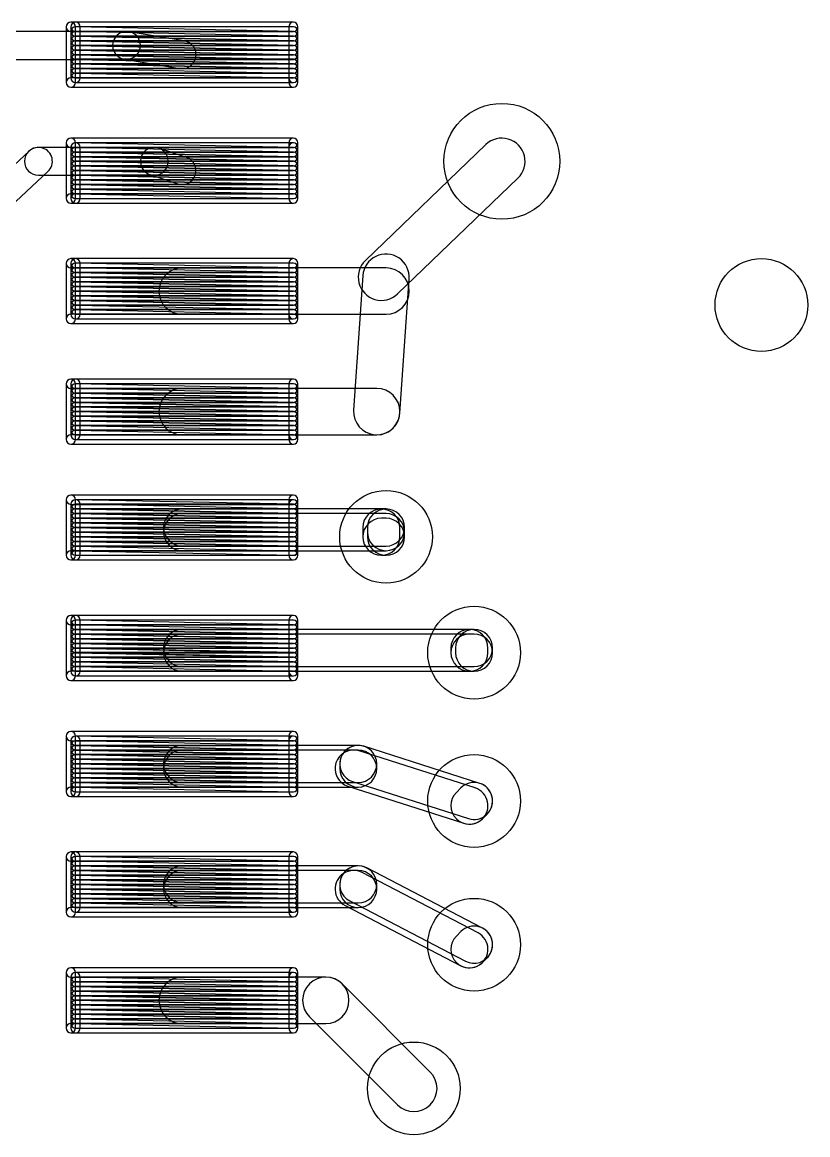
# Model space of a CAD drawing. Extents: x 2.7 to 76.1, y 3.1 to 47.6.
# Drawn here: x 7.38 to 11.68, y 24.88 to 30.98 of the extents above; entities that cross this region are included whole.
import ezdxf

# ---------------------------------------------------------------- set-up
doc = ezdxf.new("R2010")
doc.units = 0

msp = doc.modelspace()

# ---------------------------------------------------------------- linework, layer by layer
for points in [[(8.8646, 30.9785), (7.6454, 30.9785, 1), (7.6454, 30.92765), (8.8646, 30.92765, 1)], [(7.619975, 30.953075), (7.619975, 30.648275, 1), (7.670825, 30.648275), (7.670825, 30.953075, 1)], [(8.8646, 30.9785), (7.6708, 30.9785, 1), (7.6708, 30.92765), (8.8646, 30.92765, 1)], [(7.645375, 30.953075), (7.645375, 30.673675, 1), (7.696225, 30.673675), (7.696225, 30.953075, 1)], [(8.890025, 30.673675), (8.890025, 30.953075, 1), (8.839175, 30.953075), (8.839175, 30.673675, 1)], [(8.890025, 30.648275), (8.890025, 30.953075, 1), (8.839175, 30.953075), (8.839175, 30.648275, 1)], [(7.9502, 30.9277), (7.3152, 30.9277, 1), (7.3152, 30.77525), (7.9502, 30.77525, 1)], [(8.86514, 30.92769), (7.67134, 30.95309, 1), (7.670255, 30.902255), (8.864055, 30.876855, 1)], [(8.86514, 30.90229), (7.67134, 30.92769, 1), (7.670255, 30.876855), (8.864055, 30.851455, 1)], [(7.6708, 30.90225), (8.8646, 30.90225, 1), (8.8646, 30.9531), (7.6708, 30.9531, 1)], [(7.6708, 30.87685), (8.8646, 30.87685, 1), (8.8646, 30.9277), (7.6708, 30.9277, 1)], [(8.26753, 30.87586), (7.96273, 30.92666, 1), (7.937665, 30.776285), (8.242465, 30.725485, 1)], [(8.86514, 30.87689), (7.67134, 30.90229, 1), (7.670255, 30.851455), (8.864055, 30.826055, 1)], [(8.86514, 30.85149), (7.67134, 30.87689, 1), (7.670255, 30.826055), (8.864055, 30.800655, 1)], [(8.86514, 30.82609), (7.67134, 30.85149, 1), (7.670255, 30.800655), (8.864055, 30.775255, 1)], [(7.6708, 30.85145), (8.8646, 30.85145, 1), (8.8646, 30.9023), (7.6708, 30.9023, 1)], [(7.6708, 30.82605), (8.8646, 30.82605, 1), (8.8646, 30.8769), (7.6708, 30.8769, 1)], [(7.6708, 30.80065), (8.8646, 30.80065, 1), (8.8646, 30.8515), (7.6708, 30.8515, 1)], [(8.86514, 30.80069), (7.67134, 30.82609, 1), (7.670255, 30.775255), (8.864055, 30.749855, 1)], [(8.86514, 30.77529), (7.67134, 30.80069, 1), (7.670255, 30.749855), (8.864055, 30.724455, 1)], [(7.6708, 30.77525), (8.8646, 30.77525, 1), (8.8646, 30.8261), (7.6708, 30.8261, 1)], [(7.6708, 30.74985), (8.8646, 30.74985, 1), (8.8646, 30.8007), (7.6708, 30.8007, 1)], [(8.8646, 30.8007), (7.6708, 30.8007, 1), (7.6708, 30.74985), (8.8646, 30.74985, 1)], [(7.6708, 30.74985), (8.8646, 30.74985, 1), (8.8646, 30.8007), (7.6708, 30.8007, 1)], [(8.86514, 30.74989), (7.67134, 30.77529, 1), (7.670255, 30.724455), (8.864055, 30.699055, 1)], [(8.86514, 30.72449), (7.67134, 30.74989, 1), (7.670255, 30.699055), (8.864055, 30.673655, 1)], [(7.6708, 30.72445), (8.8646, 30.72445, 1), (8.8646, 30.7753), (7.6708, 30.7753, 1)], [(7.6708, 30.69905), (8.8646, 30.69905, 1), (8.8646, 30.7499), (7.6708, 30.7499, 1)], [(7.6708, 30.67365), (8.8646, 30.67365, 1), (8.8646, 30.7245), (7.6708, 30.7245, 1)], [(7.6454, 30.62285), (8.8646, 30.62285, 1), (8.8646, 30.6737), (7.6454, 30.6737, 1)], [(7.6708, 30.64825), (8.8646, 30.64825, 1), (8.8646, 30.6991), (7.6708, 30.6991, 1)], [(8.8646, 30.3435), (7.6454, 30.3435, 1), (7.6454, 30.29265), (8.8646, 30.29265, 1)], [(7.619975, 30.318075), (7.619975, 30.013275, 1), (7.670825, 30.013275), (7.670825, 30.318075, 1)], [(8.86514, 30.29269), (7.67134, 30.31809, 1), (7.670255, 30.267255), (8.864055, 30.241855, 1)], [(7.6708, 30.26725), (8.8646, 30.26725, 1), (8.8646, 30.3181), (7.6708, 30.3181, 1)], [(8.8646, 30.3181), (7.6708, 30.3181, 1), (7.6708, 30.26725), (8.8646, 30.26725, 1)], [(7.645375, 30.292675), (7.645375, 30.013275, 1), (7.696225, 30.013275), (7.696225, 30.292675, 1)], [(8.890025, 30.013275), (8.890025, 30.318075, 1), (8.839175, 30.318075), (8.839175, 30.013275, 1)], [(8.890025, 30.013275), (8.890025, 30.292675, 1), (8.839175, 30.292675), (8.839175, 30.013275, 1)], [(9.43524, 29.48991), (10.09564, 30.12491, 1), (9.919555, 30.308035), (9.259155, 29.673035, 1)], [(7.41573, 30.27233), (7.06013, 29.94213, 1), (7.163865, 29.830415), (7.519465, 30.160615, 1)], [(8.1026, 30.2927), (7.4676, 30.2927, 1), (7.4676, 30.14025), (8.1026, 30.14025, 1)], [(8.86514, 30.26729), (7.67134, 30.29269, 1), (7.670255, 30.241855), (8.864055, 30.216455, 1)], [(8.86514, 30.24189), (7.67134, 30.26729, 1), (7.670255, 30.216455), (8.864055, 30.191055, 1)], [(8.86514, 30.21649), (7.67134, 30.24189, 1), (7.670255, 30.191055), (8.864055, 30.165655, 1)], [(7.6708, 30.24185), (8.8646, 30.24185, 1), (8.8646, 30.2927), (7.6708, 30.2927, 1)], [(7.6708, 30.21645), (8.8646, 30.21645, 1), (8.8646, 30.2673), (7.6708, 30.2673, 1)], [(7.6708, 30.19105), (8.8646, 30.19105, 1), (8.8646, 30.2419), (7.6708, 30.2419, 1)], [(8.2791, 30.237985), (8.1267, 30.288785, 1), (8.078495, 30.14416), (8.230895, 30.09336, 1)], [(8.86514, 30.19109), (7.67134, 30.21649, 1), (7.670255, 30.165655), (8.864055, 30.140255, 1)], [(8.86514, 30.16569), (7.67134, 30.19109, 1), (7.670255, 30.140255), (8.864055, 30.114855, 1)], [(7.6708, 30.16565), (8.8646, 30.16565, 1), (8.8646, 30.2165), (7.6708, 30.2165, 1)], [(7.6708, 30.14025), (8.8646, 30.14025, 1), (8.8646, 30.1911), (7.6708, 30.1911, 1)], [(8.86514, 30.14029), (7.67134, 30.16569, 1), (7.670255, 30.114855), (8.864055, 30.089455, 1)], [(8.86514, 30.11489), (7.67134, 30.14029, 1), (7.670255, 30.089455), (8.864055, 30.064055, 1)], [(8.86514, 30.08949), (7.67134, 30.11489, 1), (7.670255, 30.064055), (8.864055, 30.038655, 1)], [(7.6708, 30.11485), (8.8646, 30.11485, 1), (8.8646, 30.1657), (7.6708, 30.1657, 1)], [(7.6708, 30.08945), (8.8646, 30.08945, 1), (8.8646, 30.1403), (7.6708, 30.1403, 1)], [(7.6708, 30.06405), (8.8646, 30.06405, 1), (8.8646, 30.1149), (7.6708, 30.1149, 1)], [(8.86514, 30.06409), (7.67134, 30.08949, 1), (7.670255, 30.038655), (8.864055, 30.013255, 1)], [(7.6708, 30.03865), (8.8646, 30.03865, 1), (8.8646, 30.0895), (7.6708, 30.0895, 1)], [(7.6708, 30.01325), (8.8646, 30.01325, 1), (8.8646, 30.0641), (7.6708, 30.0641, 1)], [(7.6454, 29.98785), (8.8646, 29.98785, 1), (8.8646, 30.0387), (7.6454, 30.0387, 1)], [(7.6708, 29.98785), (8.8646, 29.98785, 1), (8.8646, 30.0387), (7.6708, 30.0387, 1)], [(9.44852, 28.836135), (9.49932, 29.572735, 1), (9.245875, 29.59021), (9.195075, 28.85361, 1)], [(8.8646, 29.6831), (7.6454, 29.6831, 1), (7.6454, 29.63225), (8.8646, 29.63225, 1)], [(7.619975, 29.657675), (7.619975, 29.352875, 1), (7.670825, 29.352875), (7.670825, 29.657675, 1)], [(8.86514, 29.63229), (7.67134, 29.65769, 1), (7.670255, 29.606855), (8.864055, 29.581455, 1)], [(8.86514, 29.60689), (7.67134, 29.63229, 1), (7.670255, 29.581455), (8.864055, 29.556055, 1)], [(8.8646, 29.6831), (7.6708, 29.6831, 1), (7.6708, 29.63225), (8.8646, 29.63225, 1)], [(7.645375, 29.657675), (7.645375, 29.378275, 1), (7.696225, 29.378275), (7.696225, 29.657675, 1)], [(7.6708, 29.60685), (8.8646, 29.60685, 1), (8.8646, 29.6577), (7.6708, 29.6577, 1)], [(7.6708, 29.58145), (8.8646, 29.58145, 1), (8.8646, 29.6323), (7.6708, 29.6323, 1)], [(8.255, 29.37825), (9.3726, 29.37825, 1), (9.3726, 29.6323), (8.255, 29.6323, 1)], [(8.890025, 29.378275), (8.890025, 29.657675, 1), (8.839175, 29.657675), (8.839175, 29.378275, 1)], [(8.890025, 29.352875), (8.890025, 29.657675, 1), (8.839175, 29.657675), (8.839175, 29.352875, 1)], [(8.86514, 29.58149), (7.67134, 29.60689, 1), (7.670255, 29.556055), (8.864055, 29.530655, 1)], [(8.86514, 29.55609), (7.67134, 29.58149, 1), (7.670255, 29.530655), (8.864055, 29.505255, 1)], [(7.6708, 29.55605), (8.8646, 29.55605, 1), (8.8646, 29.6069), (7.6708, 29.6069, 1)], [(7.6708, 29.53065), (8.8646, 29.53065, 1), (8.8646, 29.5815), (7.6708, 29.5815, 1)], [(8.86514, 29.53069), (7.67134, 29.55609, 1), (7.670255, 29.505255), (8.864055, 29.479855, 1)], [(8.86514, 29.50529), (7.67134, 29.53069, 1), (7.670255, 29.479855), (8.864055, 29.454455, 1)], [(8.86514, 29.47989), (7.67134, 29.50529, 1), (7.670255, 29.454455), (8.864055, 29.429055, 1)], [(7.6708, 29.50525), (8.8646, 29.50525, 1), (8.8646, 29.5561), (7.6708, 29.5561, 1)], [(7.6708, 29.47985), (8.8646, 29.47985, 1), (8.8646, 29.5307), (7.6708, 29.5307, 1)], [(7.6708, 29.45445), (8.8646, 29.45445, 1), (8.8646, 29.5053), (7.6708, 29.5053, 1)], [(8.86514, 29.45449), (7.67134, 29.47989, 1), (7.670255, 29.429055), (8.864055, 29.403655, 1)], [(8.86514, 29.42909), (7.67134, 29.45449, 1), (7.670255, 29.403655), (8.864055, 29.378255, 1)], [(7.6708, 29.42905), (8.8646, 29.42905, 1), (8.8646, 29.4799), (7.6708, 29.4799, 1)], [(7.6708, 29.40365), (8.8646, 29.40365, 1), (8.8646, 29.4545), (7.6708, 29.4545, 1)], [(7.6708, 29.37825), (8.8646, 29.37825, 1), (8.8646, 29.4291), (7.6708, 29.4291, 1)], [(8.8646, 29.4291), (7.6708, 29.4291, 1), (7.6708, 29.37825), (8.8646, 29.37825, 1)], [(7.6708, 29.37825), (8.8646, 29.37825, 1), (8.8646, 29.4291), (7.6708, 29.4291, 1)], [(7.6708, 29.35285), (8.8646, 29.35285, 1), (8.8646, 29.4037), (7.6708, 29.4037, 1)], [(7.6454, 29.32745), (8.8646, 29.32745, 1), (8.8646, 29.3783), (7.6454, 29.3783, 1)], [(8.8646, 29.0227), (7.6454, 29.0227, 1), (7.6454, 28.97185), (8.8646, 28.97185, 1)], [(7.619975, 28.997275), (7.619975, 28.692475, 1), (7.670825, 28.692475), (7.670825, 28.997275, 1)], [(8.8646, 29.0227), (7.6708, 29.0227, 1), (7.6708, 28.97185), (8.8646, 28.97185, 1)], [(7.645375, 28.997275), (7.645375, 28.717875, 1), (7.696225, 28.717875), (7.696225, 28.997275, 1)], [(8.890025, 28.717875), (8.890025, 28.997275, 1), (8.839175, 28.997275), (8.839175, 28.717875, 1)], [(8.890025, 28.692475), (8.890025, 28.997275, 1), (8.839175, 28.997275), (8.839175, 28.692475, 1)], [(8.86514, 28.97189), (7.67134, 28.99729, 1), (7.670255, 28.946455), (8.864055, 28.921055, 1)], [(8.86514, 28.94649), (7.67134, 28.97189, 1), (7.670255, 28.921055), (8.864055, 28.895655, 1)], [(7.6708, 28.94645), (8.8646, 28.94645, 1), (8.8646, 28.9973), (7.6708, 28.9973, 1)], [(7.6708, 28.92105), (8.8646, 28.92105, 1), (8.8646, 28.9719), (7.6708, 28.9719, 1)], [(8.8646, 28.9719), (7.6708, 28.9719, 1), (7.6708, 28.92105), (8.8646, 28.92105, 1)], [(7.6708, 28.92105), (8.8646, 28.92105, 1), (8.8646, 28.9719), (7.6708, 28.9719, 1)], [(8.255, 28.71785), (9.3218, 28.71785, 1), (9.3218, 28.9719), (8.255, 28.9719, 1)], [(8.86514, 28.92109), (7.67134, 28.94649, 1), (7.670255, 28.895655), (8.864055, 28.870255, 1)], [(8.86514, 28.89569), (7.67134, 28.92109, 1), (7.670255, 28.870255), (8.864055, 28.844855, 1)], [(8.86514, 28.87029), (7.67134, 28.89569, 1), (7.670255, 28.844855), (8.864055, 28.819455, 1)], [(7.6708, 28.89565), (8.8646, 28.89565, 1), (8.8646, 28.9465), (7.6708, 28.9465, 1)], [(7.6708, 28.87025), (8.8646, 28.87025, 1), (8.8646, 28.9211), (7.6708, 28.9211, 1)], [(7.6708, 28.84485), (8.8646, 28.84485, 1), (8.8646, 28.8957), (7.6708, 28.8957, 1)], [(8.86514, 28.84489), (7.67134, 28.87029, 1), (7.670255, 28.819455), (8.864055, 28.794055, 1)], [(8.86514, 28.81949), (7.67134, 28.84489, 1), (7.670255, 28.794055), (8.864055, 28.768655, 1)], [(7.6708, 28.81945), (8.8646, 28.81945, 1), (8.8646, 28.8703), (7.6708, 28.8703, 1)], [(7.6708, 28.79405), (8.8646, 28.79405, 1), (8.8646, 28.8449), (7.6708, 28.8449, 1)], [(8.86514, 28.79409), (7.67134, 28.81949, 1), (7.670255, 28.768655), (8.864055, 28.743255, 1)], [(8.86514, 28.76869), (7.67134, 28.79409, 1), (7.670255, 28.743255), (8.864055, 28.717855, 1)], [(7.6708, 28.76865), (8.8646, 28.76865, 1), (8.8646, 28.8195), (7.6708, 28.8195, 1)], [(7.6708, 28.74325), (8.8646, 28.74325, 1), (8.8646, 28.7941), (7.6708, 28.7941, 1)], [(7.6454, 28.66705), (8.8646, 28.66705, 1), (8.8646, 28.7179), (7.6454, 28.7179, 1)], [(7.6708, 28.71785), (8.8646, 28.71785, 1), (8.8646, 28.7687), (7.6708, 28.7687, 1)], [(7.6708, 28.69245), (8.8646, 28.69245, 1), (8.8646, 28.7433), (7.6708, 28.7433, 1)], [(8.8646, 28.3877), (7.6454, 28.3877, 1), (7.6454, 28.33685), (8.8646, 28.33685, 1)], [(7.619975, 28.362275), (7.619975, 28.057475, 1), (7.670825, 28.057475), (7.670825, 28.362275, 1)], [(8.86514, 28.33689), (7.67134, 28.36229, 1), (7.670255, 28.311455), (8.864055, 28.286055, 1)], [(7.6708, 28.31145), (8.8646, 28.31145, 1), (8.8646, 28.3623), (7.6708, 28.3623, 1)], [(8.8646, 28.3623), (7.6708, 28.3623, 1), (7.6708, 28.31145), (8.8646, 28.31145, 1)], [(7.645375, 28.336875), (7.645375, 28.057475, 1), (7.696225, 28.057475), (7.696225, 28.336875, 1)], [(8.890025, 28.057475), (8.890025, 28.362275, 1), (8.839175, 28.362275), (8.839175, 28.057475, 1)], [(8.890025, 28.057475), (8.890025, 28.336875, 1), (8.839175, 28.336875), (8.839175, 28.057475, 1)], [(8.86514, 28.31149), (7.67134, 28.33689, 1), (7.670255, 28.286055), (8.864055, 28.260655, 1)], [(8.86514, 28.28609), (7.67134, 28.31149, 1), (7.670255, 28.260655), (8.864055, 28.235255, 1)], [(8.86514, 28.26069), (7.67134, 28.28609, 1), (7.670255, 28.235255), (8.864055, 28.209855, 1)], [(7.6708, 28.28605), (8.8646, 28.28605, 1), (8.8646, 28.3369), (7.6708, 28.3369, 1)], [(7.6708, 28.26065), (8.8646, 28.26065, 1), (8.8646, 28.3115), (7.6708, 28.3115, 1)], [(7.6708, 28.23525), (8.8646, 28.23525, 1), (8.8646, 28.2861), (7.6708, 28.2861, 1)], [(9.3726, 28.3115), (8.255, 28.3115, 1), (8.255, 28.10825), (9.3726, 28.10825, 1)], [(8.255, 28.08285), (9.3726, 28.08285, 1), (9.3726, 28.2861), (8.255, 28.2861, 1)], [(9.245575, 28.209875), (9.245575, 28.159075, 1), (9.448825, 28.159075), (9.448825, 28.209875, 1)], [(9.474225, 28.184475), (9.474225, 28.209875, 1), (9.270975, 28.209875), (9.270975, 28.184475, 1)], [(9.474225, 28.159075), (9.474225, 28.209875, 1), (9.270975, 28.209875), (9.270975, 28.159075, 1)], [(8.86514, 28.23529), (7.67134, 28.26069, 1), (7.670255, 28.209855), (8.864055, 28.184455, 1)], [(8.86514, 28.20989), (7.67134, 28.23529, 1), (7.670255, 28.184455), (8.864055, 28.159055, 1)], [(7.6708, 28.20985), (8.8646, 28.20985, 1), (8.8646, 28.2607), (7.6708, 28.2607, 1)], [(7.6708, 28.18445), (8.8646, 28.18445, 1), (8.8646, 28.2353), (7.6708, 28.2353, 1)], [(9.3472, 28.05745), (9.3726, 28.05745, 1), (9.3726, 28.2607), (9.3472, 28.2607, 1)], [(8.86514, 28.18449), (7.67134, 28.20989, 1), (7.670255, 28.159055), (8.864055, 28.133655, 1)], [(8.86514, 28.15909), (7.67134, 28.18449, 1), (7.670255, 28.133655), (8.864055, 28.108255, 1)], [(7.6708, 28.15905), (8.8646, 28.15905, 1), (8.8646, 28.2099), (7.6708, 28.2099, 1)], [(7.6708, 28.13365), (8.8646, 28.13365, 1), (8.8646, 28.1845), (7.6708, 28.1845, 1)], [(8.86514, 28.13369), (7.67134, 28.15909, 1), (7.670255, 28.108255), (8.864055, 28.082855, 1)], [(8.86514, 28.10829), (7.67134, 28.13369, 1), (7.670255, 28.082855), (8.864055, 28.057455, 1)], [(7.6708, 28.10825), (8.8646, 28.10825, 1), (8.8646, 28.1591), (7.6708, 28.1591, 1)], [(7.6708, 28.08285), (8.8646, 28.08285, 1), (8.8646, 28.1337), (7.6708, 28.1337, 1)], [(7.6708, 28.05745), (8.8646, 28.05745, 1), (8.8646, 28.1083), (7.6708, 28.1083, 1)], [(7.6454, 28.03205), (8.8646, 28.03205, 1), (8.8646, 28.0829), (7.6454, 28.0829, 1)], [(7.6708, 28.03205), (8.8646, 28.03205, 1), (8.8646, 28.0829), (7.6708, 28.0829, 1)], [(8.8646, 27.7273), (7.6454, 27.7273, 1), (7.6454, 27.67645), (8.8646, 27.67645, 1)], [(7.619975, 27.701875), (7.619975, 27.397075, 1), (7.670825, 27.397075), (7.670825, 27.701875, 1)], [(8.86514, 27.67649), (7.67134, 27.70189, 1), (7.670255, 27.651055), (8.864055, 27.625655, 1)], [(8.86514, 27.65109), (7.67134, 27.67649, 1), (7.670255, 27.625655), (8.864055, 27.600255, 1)], [(8.8646, 27.7273), (7.6708, 27.7273, 1), (7.6708, 27.67645), (8.8646, 27.67645, 1)], [(7.645375, 27.701875), (7.645375, 27.422475, 1), (7.696225, 27.422475), (7.696225, 27.701875, 1)], [(7.6708, 27.65105), (8.8646, 27.65105, 1), (8.8646, 27.7019), (7.6708, 27.7019, 1)], [(7.6708, 27.62565), (8.8646, 27.62565, 1), (8.8646, 27.6765), (7.6708, 27.6765, 1)], [(8.890025, 27.422475), (8.890025, 27.701875, 1), (8.839175, 27.701875), (8.839175, 27.422475, 1)], [(8.890025, 27.397075), (8.890025, 27.701875, 1), (8.839175, 27.701875), (8.839175, 27.397075, 1)], [(8.86514, 27.62569), (7.67134, 27.65109, 1), (7.670255, 27.600255), (8.864055, 27.574855, 1)], [(8.86514, 27.60029), (7.67134, 27.62569, 1), (7.670255, 27.574855), (8.864055, 27.549455, 1)], [(7.6708, 27.60025), (8.8646, 27.60025, 1), (8.8646, 27.6511), (7.6708, 27.6511, 1)], [(7.6708, 27.57485), (8.8646, 27.57485, 1), (8.8646, 27.6257), (7.6708, 27.6257, 1)], [(9.8552, 27.6511), (8.255, 27.6511, 1), (8.255, 27.44785), (9.8552, 27.44785, 1)], [(8.255, 27.42245), (9.8552, 27.42245, 1), (9.8552, 27.6257), (8.255, 27.6257, 1)], [(9.728175, 27.549475), (9.728175, 27.524075, 1), (9.931425, 27.524075), (9.931425, 27.549475, 1)], [(9.8298, 27.42245), (9.8552, 27.42245, 1), (9.8552, 27.6257), (9.8298, 27.6257, 1)], [(9.956825, 27.524075), (9.956825, 27.549475, 1), (9.753575, 27.549475), (9.753575, 27.524075, 1)], [(9.956825, 27.524075), (9.956825, 27.549475, 1), (9.753575, 27.549475), (9.753575, 27.524075, 1)], [(8.86514, 27.57489), (7.67134, 27.60029, 1), (7.670255, 27.549455), (8.864055, 27.524055, 1)], [(8.86514, 27.54949), (7.67134, 27.57489, 1), (7.670255, 27.524055), (8.864055, 27.498655, 1)], [(7.6708, 27.54945), (8.8646, 27.54945, 1), (8.8646, 27.6003), (7.6708, 27.6003, 1)], [(7.6708, 27.52405), (8.8646, 27.52405, 1), (8.8646, 27.5749), (7.6708, 27.5749, 1)], [(8.8646, 27.5749), (7.6708, 27.5749, 1), (7.6708, 27.52405), (8.8646, 27.52405, 1)], [(7.6708, 27.52405), (8.8646, 27.52405, 1), (8.8646, 27.5749), (7.6708, 27.5749, 1)], [(8.86514, 27.52409), (7.67134, 27.54949, 1), (7.670255, 27.498655), (8.864055, 27.473255, 1)], [(8.86514, 27.49869), (7.67134, 27.52409, 1), (7.670255, 27.473255), (8.864055, 27.447855, 1)], [(8.86514, 27.47329), (7.67134, 27.49869, 1), (7.670255, 27.447855), (8.864055, 27.422455, 1)], [(7.6708, 27.49865), (8.8646, 27.49865, 1), (8.8646, 27.5495), (7.6708, 27.5495, 1)], [(7.6708, 27.47325), (8.8646, 27.47325, 1), (8.8646, 27.5241), (7.6708, 27.5241, 1)], [(7.6708, 27.44785), (8.8646, 27.44785, 1), (8.8646, 27.4987), (7.6708, 27.4987, 1)], [(7.6708, 27.42245), (8.8646, 27.42245, 1), (8.8646, 27.4733), (7.6708, 27.4733, 1)], [(7.6708, 27.39705), (8.8646, 27.39705, 1), (8.8646, 27.4479), (7.6708, 27.4479, 1)], [(7.6454, 27.37165), (8.8646, 27.37165, 1), (8.8646, 27.4225), (7.6454, 27.4225, 1)], [(8.8646, 27.0923), (7.6454, 27.0923, 1), (7.6454, 27.04145), (8.8646, 27.04145, 1)], [(7.619975, 27.066875), (7.619975, 26.762075, 1), (7.670825, 26.762075), (7.670825, 27.066875, 1)], [(8.86514, 27.04149), (7.67134, 27.06689, 1), (7.670255, 27.016055), (8.864055, 26.990655, 1)], [(7.6708, 27.01605), (8.8646, 27.01605, 1), (8.8646, 27.0669), (7.6708, 27.0669, 1)], [(8.8646, 27.0669), (7.6708, 27.0669, 1), (7.6708, 27.01605), (8.8646, 27.01605, 1)], [(7.645375, 27.041475), (7.645375, 26.762075, 1), (7.696225, 26.762075), (7.696225, 27.041475, 1)], [(8.890025, 26.762075), (8.890025, 27.066875, 1), (8.839175, 27.066875), (8.839175, 26.762075, 1)], [(8.890025, 26.762075), (8.890025, 27.041475, 1), (8.839175, 27.041475), (8.839175, 26.762075, 1)], [(8.86514, 27.01609), (7.67134, 27.04149, 1), (7.670255, 26.990655), (8.864055, 26.965255, 1)], [(8.86514, 26.99069), (7.67134, 27.01609, 1), (7.670255, 26.965255), (8.864055, 26.939855, 1)], [(7.6708, 26.99065), (8.8646, 26.99065, 1), (8.8646, 27.0415), (7.6708, 27.0415, 1)], [(7.6708, 26.96525), (8.8646, 26.96525, 1), (8.8646, 27.0161), (7.6708, 27.0161, 1)], [(9.2202, 27.0161), (8.255, 27.0161, 1), (8.255, 26.81285), (9.2202, 26.81285, 1)], [(9.88617, 26.808065), (9.25117, 27.011265, 1), (9.189225, 26.81768), (9.824225, 26.61448, 1)], [(9.321825, 26.889075), (9.321825, 26.914475, 1), (9.118575, 26.914475), (9.118575, 26.889075, 1)], [(8.86514, 26.96529), (7.67134, 26.99069, 1), (7.670255, 26.939855), (8.864055, 26.914455, 1)], [(8.86514, 26.93989), (7.67134, 26.96529, 1), (7.670255, 26.914455), (8.864055, 26.889055, 1)], [(7.6708, 26.93985), (8.8646, 26.93985, 1), (8.8646, 26.9907), (7.6708, 26.9907, 1)], [(7.6708, 26.91445), (8.8646, 26.91445, 1), (8.8646, 26.9653), (7.6708, 26.9653, 1)], [(8.255, 26.78745), (9.2202, 26.78745, 1), (9.2202, 26.9907), (8.255, 26.9907, 1)], [(9.163825, 26.79228), (9.798825, 26.58908, 1), (9.86077, 26.782665), (9.22577, 26.985865, 1)], [(8.86514, 26.91449), (7.67134, 26.93989, 1), (7.670255, 26.889055), (8.864055, 26.863655, 1)], [(8.86514, 26.88909), (7.67134, 26.91449, 1), (7.670255, 26.863655), (8.864055, 26.838255, 1)], [(8.86514, 26.86369), (7.67134, 26.88909, 1), (7.670255, 26.838255), (8.864055, 26.812855, 1)], [(7.6708, 26.88905), (8.8646, 26.88905, 1), (8.8646, 26.9399), (7.6708, 26.9399, 1)], [(7.6708, 26.86365), (8.8646, 26.86365, 1), (8.8646, 26.9145), (7.6708, 26.9145, 1)], [(7.6708, 26.83825), (8.8646, 26.83825, 1), (8.8646, 26.8891), (7.6708, 26.8891, 1)], [(8.86514, 26.83829), (7.67134, 26.86369, 1), (7.670255, 26.812855), (8.864055, 26.787455, 1)], [(8.86514, 26.81289), (7.67134, 26.83829, 1), (7.670255, 26.787455), (8.864055, 26.762055, 1)], [(7.6708, 26.81285), (8.8646, 26.81285, 1), (8.8646, 26.8637), (7.6708, 26.8637, 1)], [(7.6708, 26.78745), (8.8646, 26.78745, 1), (8.8646, 26.8383), (7.6708, 26.8383, 1)], [(7.6454, 26.73665), (8.8646, 26.73665, 1), (8.8646, 26.7875), (7.6454, 26.7875, 1)], [(7.6708, 26.76205), (8.8646, 26.76205, 1), (8.8646, 26.8129), (7.6708, 26.8129, 1)], [(7.6708, 26.73665), (8.8646, 26.73665, 1), (8.8646, 26.7875), (7.6708, 26.7875, 1)], [(9.901655, 26.614015), (9.927055, 26.639415, 1), (9.78334, 26.78313), (9.75794, 26.75773, 1)], [(8.8646, 26.4319), (7.6454, 26.4319, 1), (7.6454, 26.38105), (8.8646, 26.38105, 1)], [(7.619975, 26.406475), (7.619975, 26.101675, 1), (7.670825, 26.101675), (7.670825, 26.406475, 1)], [(8.86514, 26.38109), (7.67134, 26.40649, 1), (7.670255, 26.355655), (8.864055, 26.330255, 1)], [(8.8646, 26.4319), (7.6708, 26.4319, 1), (7.6708, 26.38105), (8.8646, 26.38105, 1)], [(7.645375, 26.406475), (7.645375, 26.127075, 1), (7.696225, 26.127075), (7.696225, 26.406475, 1)], [(7.6708, 26.35565), (8.8646, 26.35565, 1), (8.8646, 26.4065), (7.6708, 26.4065, 1)], [(8.890025, 26.127075), (8.890025, 26.406475, 1), (8.839175, 26.406475), (8.839175, 26.127075, 1)], [(8.890025, 26.101675), (8.890025, 26.406475, 1), (8.839175, 26.406475), (8.839175, 26.101675, 1)], [(8.86514, 26.35569), (7.67134, 26.38109, 1), (7.670255, 26.330255), (8.864055, 26.304855, 1)], [(8.86514, 26.33029), (7.67134, 26.35569, 1), (7.670255, 26.304855), (8.864055, 26.279455, 1)], [(7.6708, 26.33025), (8.8646, 26.33025, 1), (8.8646, 26.3811), (7.6708, 26.3811, 1)], [(7.6708, 26.30485), (8.8646, 26.30485, 1), (8.8646, 26.3557), (7.6708, 26.3557, 1)], [(9.2202, 26.3557), (8.255, 26.3557, 1), (8.255, 26.15245), (9.2202, 26.15245, 1)], [(9.90208, 26.014035), (9.26708, 26.344235, 1), (9.173315, 26.16391), (9.808315, 25.83371, 1)], [(9.321825, 26.228675), (9.321825, 26.254075, 1), (9.118575, 26.254075), (9.118575, 26.228675, 1)], [(8.86514, 26.30489), (7.67134, 26.33029, 1), (7.670255, 26.279455), (8.864055, 26.254055, 1)], [(8.86514, 26.27949), (7.67134, 26.30489, 1), (7.670255, 26.254055), (8.864055, 26.228655, 1)], [(8.86514, 26.25409), (7.67134, 26.27949, 1), (7.670255, 26.228655), (8.864055, 26.203255, 1)], [(7.6708, 26.27945), (8.8646, 26.27945, 1), (8.8646, 26.3303), (7.6708, 26.3303, 1)], [(7.6708, 26.25405), (8.8646, 26.25405, 1), (8.8646, 26.3049), (7.6708, 26.3049, 1)], [(7.6708, 26.22865), (8.8646, 26.22865, 1), (8.8646, 26.2795), (7.6708, 26.2795, 1)], [(8.255, 26.12705), (9.2202, 26.12705, 1), (9.2202, 26.3303), (8.255, 26.3303, 1)], [(9.147915, 26.13851), (9.782915, 25.80831, 1), (9.87668, 25.988635), (9.24168, 26.318835, 1)], [(8.86514, 26.22869), (7.67134, 26.25409, 1), (7.670255, 26.203255), (8.864055, 26.177855, 1)], [(8.86514, 26.20329), (7.67134, 26.22869, 1), (7.670255, 26.177855), (8.864055, 26.152455, 1)], [(7.6708, 26.20325), (8.8646, 26.20325, 1), (8.8646, 26.2541), (7.6708, 26.2541, 1)], [(7.6708, 26.17785), (8.8646, 26.17785, 1), (8.8646, 26.2287), (7.6708, 26.2287, 1)], [(8.86514, 26.17789), (7.67134, 26.20329, 1), (7.670255, 26.152455), (8.864055, 26.127055, 1)], [(7.6708, 26.15245), (8.8646, 26.15245, 1), (8.8646, 26.2033), (7.6708, 26.2033, 1)], [(8.8646, 26.2033), (7.6708, 26.2033, 1), (7.6708, 26.15245), (8.8646, 26.15245, 1)], [(7.6708, 26.15245), (8.8646, 26.15245, 1), (8.8646, 26.2033), (7.6708, 26.2033, 1)], [(7.6708, 26.12705), (8.8646, 26.12705, 1), (8.8646, 26.1779), (7.6708, 26.1779, 1)], [(7.6708, 26.10165), (8.8646, 26.10165, 1), (8.8646, 26.1525), (7.6708, 26.1525, 1)], [(7.6454, 26.07625), (8.8646, 26.07625, 1), (8.8646, 26.1271), (7.6454, 26.1271, 1)], [(9.901655, 25.826615), (9.927055, 25.852015, 1), (9.78334, 25.99573), (9.75794, 25.97033, 1)], [(8.8646, 25.7969), (7.6454, 25.7969, 1), (7.6454, 25.74605), (8.8646, 25.74605, 1)], [(7.619975, 25.771475), (7.619975, 25.466675, 1), (7.670825, 25.466675), (7.670825, 25.771475, 1)], [(8.890025, 25.466675), (8.890025, 25.771475, 1), (8.839175, 25.771475), (8.839175, 25.466675, 1)], [(8.86514, 25.72069), (7.67134, 25.74609, 1), (7.670255, 25.695255), (8.864055, 25.669855, 1)], [(8.8646, 25.7715), (7.6708, 25.7715, 1), (7.6708, 25.72065), (8.8646, 25.72065, 1)], [(7.645375, 25.746075), (7.645375, 25.466675, 1), (7.696225, 25.466675), (7.696225, 25.746075, 1)], [(7.6708, 25.69525), (8.8646, 25.69525, 1), (8.8646, 25.7461), (7.6708, 25.7461, 1)], [(8.8646, 25.7461), (7.6708, 25.7461, 1), (7.6708, 25.69525), (8.8646, 25.69525, 1)], [(7.6708, 25.69525), (8.8646, 25.69525, 1), (8.8646, 25.7461), (7.6708, 25.7461, 1)], [(8.255, 25.49205), (9.0424, 25.49205, 1), (9.0424, 25.7461), (8.255, 25.7461, 1)], [(8.890025, 25.466675), (8.890025, 25.746075, 1), (8.839175, 25.746075), (8.839175, 25.466675, 1)], [(8.952575, 25.52925), (9.435175, 25.04665, 1), (9.61482, 25.226295), (9.13222, 25.708895, 1)], [(8.86514, 25.69529), (7.67134, 25.72069, 1), (7.670255, 25.669855), (8.864055, 25.644455, 1)], [(8.86514, 25.66989), (7.67134, 25.69529, 1), (7.670255, 25.644455), (8.864055, 25.619055, 1)], [(8.86514, 25.64449), (7.67134, 25.66989, 1), (7.670255, 25.619055), (8.864055, 25.593655, 1)], [(7.6708, 25.66985), (8.8646, 25.66985, 1), (8.8646, 25.7207), (7.6708, 25.7207, 1)], [(7.6708, 25.64445), (8.8646, 25.64445, 1), (8.8646, 25.6953), (7.6708, 25.6953, 1)], [(7.6708, 25.61905), (8.8646, 25.61905, 1), (8.8646, 25.6699), (7.6708, 25.6699, 1)], [(8.86514, 25.61909), (7.67134, 25.64449, 1), (7.670255, 25.593655), (8.864055, 25.568255, 1)], [(8.86514, 25.59369), (7.67134, 25.61909, 1), (7.670255, 25.568255), (8.864055, 25.542855, 1)], [(7.6708, 25.59365), (8.8646, 25.59365, 1), (8.8646, 25.6445), (7.6708, 25.6445, 1)], [(7.6708, 25.56825), (8.8646, 25.56825, 1), (8.8646, 25.6191), (7.6708, 25.6191, 1)], [(8.86514, 25.56829), (7.67134, 25.59369, 1), (7.670255, 25.542855), (8.864055, 25.517455, 1)], [(8.86514, 25.54289), (7.67134, 25.56829, 1), (7.670255, 25.517455), (8.864055, 25.492055, 1)], [(8.86514, 25.51749), (7.67134, 25.54289, 1), (7.670255, 25.492055), (8.864055, 25.466655, 1)], [(7.6708, 25.54285), (8.8646, 25.54285, 1), (8.8646, 25.5937), (7.6708, 25.5937, 1)], [(7.6708, 25.51745), (8.8646, 25.51745, 1), (8.8646, 25.5683), (7.6708, 25.5683, 1)], [(7.6708, 25.49205), (8.8646, 25.49205, 1), (8.8646, 25.5429), (7.6708, 25.5429, 1)], [(7.6454, 25.44125), (8.8646, 25.44125, 1), (8.8646, 25.4921), (7.6454, 25.4921, 1)], [(7.6708, 25.46665), (8.8646, 25.46665, 1), (8.8646, 25.5175), (7.6708, 25.5175, 1)], [(7.6708, 25.44125), (8.8646, 25.44125, 1), (8.8646, 25.4921), (7.6708, 25.4921, 1)]]:
    msp.add_lwpolyline(points, format="xyb", close=True)
for centre, radius in [((10.0076, 30.216475), 0.3175), ((11.43, 29.429075), 0.254), ((9.3726, 28.159075), 0.254), ((9.8552, 27.524075), 0.254), ((9.8552, 26.711275), 0.254), ((9.8552, 25.923875), 0.254), ((9.525, 25.136475), 0.254)]:
    msp.add_circle(centre, radius)

doc.saveas('drawing.dxf')
